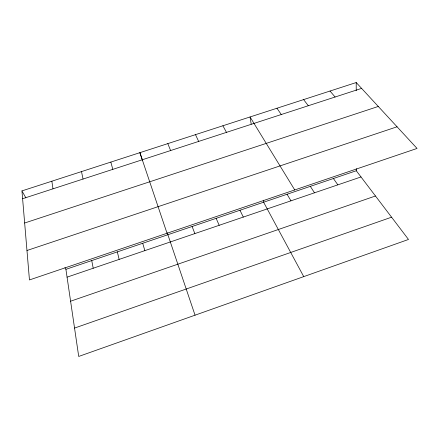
<?xml version="1.0" encoding="UTF-8"?>
<svg xmlns="http://www.w3.org/2000/svg" width="439" height="439" viewBox="0 0 439 439"><rect width="100%" height="100%" fill="white"/><g stroke="black" fill="none" stroke-linecap="round" stroke-linejoin="round"><path stroke-width="0.66" d="M74.542 328.081L391.572 217.19M70.597 301.209L375.477 195.997M67.063 277.157L361.006 176.955M64.95 267.62L65.916 269.348L356.292 170.749L356.292 168.697M26.971 250.493L397.059 126.794M24.655 223.007L378.286 106.457M22.608 198.719L361.604 88.387M21.95 190.899L356.21 82.548L417.05 148.448L29.451 279.939L21.95 190.899L25.863 197.874M330.035 91.032L335.078 97.019M303.618 99.593L308.304 105.733M356.292 170.749L408.495 239.464L78.713 356.452L65.916 269.348M333.404 178.525L337.843 184.846M276.96 108.235L281.278 114.53M310.324 186.361L314.5 192.809M294.739 189.939L250.054 116.961L251.201 124.171M287.062 194.257L290.958 200.832M222.897 125.763L226.469 132.369M303.739 276.625L263.614 202.22L263.301 200.239M239.974 210.248L243.305 217.08M195.481 134.647L198.669 141.418M216.142 218.337L219.176 225.3M167.813 143.613L170.612 150.55M192.112 226.497L194.856 233.592M142.477 160.257L139.887 152.668L167.045 233.263M167.237 232.818L195.048 315.18M142.719 243.266L144.848 250.642M110.837 162.084L112.807 169.366M117.339 251.887L119.145 259.405M81.495 171.594L83.042 179.052M91.735 260.579L93.216 268.24M51.868 181.197L52.976 188.836M356.21 82.548L356.221 90.67"/></g></svg>
